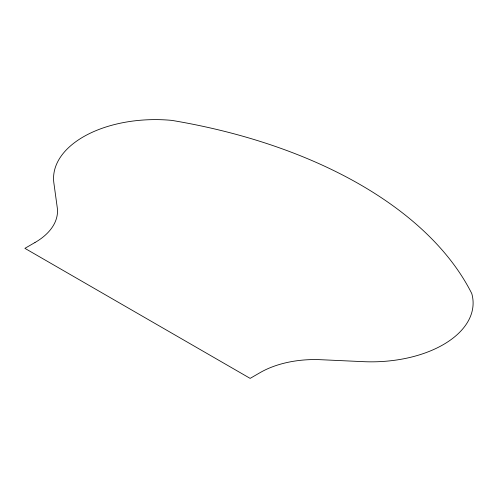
<?xml version="1.0" encoding="UTF-8"?>
<svg xmlns="http://www.w3.org/2000/svg" width="498" height="498" viewBox="0 0 498 498"><rect width="100%" height="100%" fill="white"/><g stroke="black" fill="none" stroke-linecap="round" stroke-linejoin="round"><path stroke-width="0.75" d="M34.966 242.532L24.9 248.34L250.139 378.38L260.205 372.572A76.922 44.409 0 0 1 320.675 359.705L363.279 361.654A101.785 58.764 0 0 0 471.768 293.571A439.703 253.862 0 0 0 171.804 120.385A101.785 58.764 0 0 0 53.877 183.021L57.258 207.622A76.922 44.409 0 0 1 34.966 242.532"/></g></svg>
